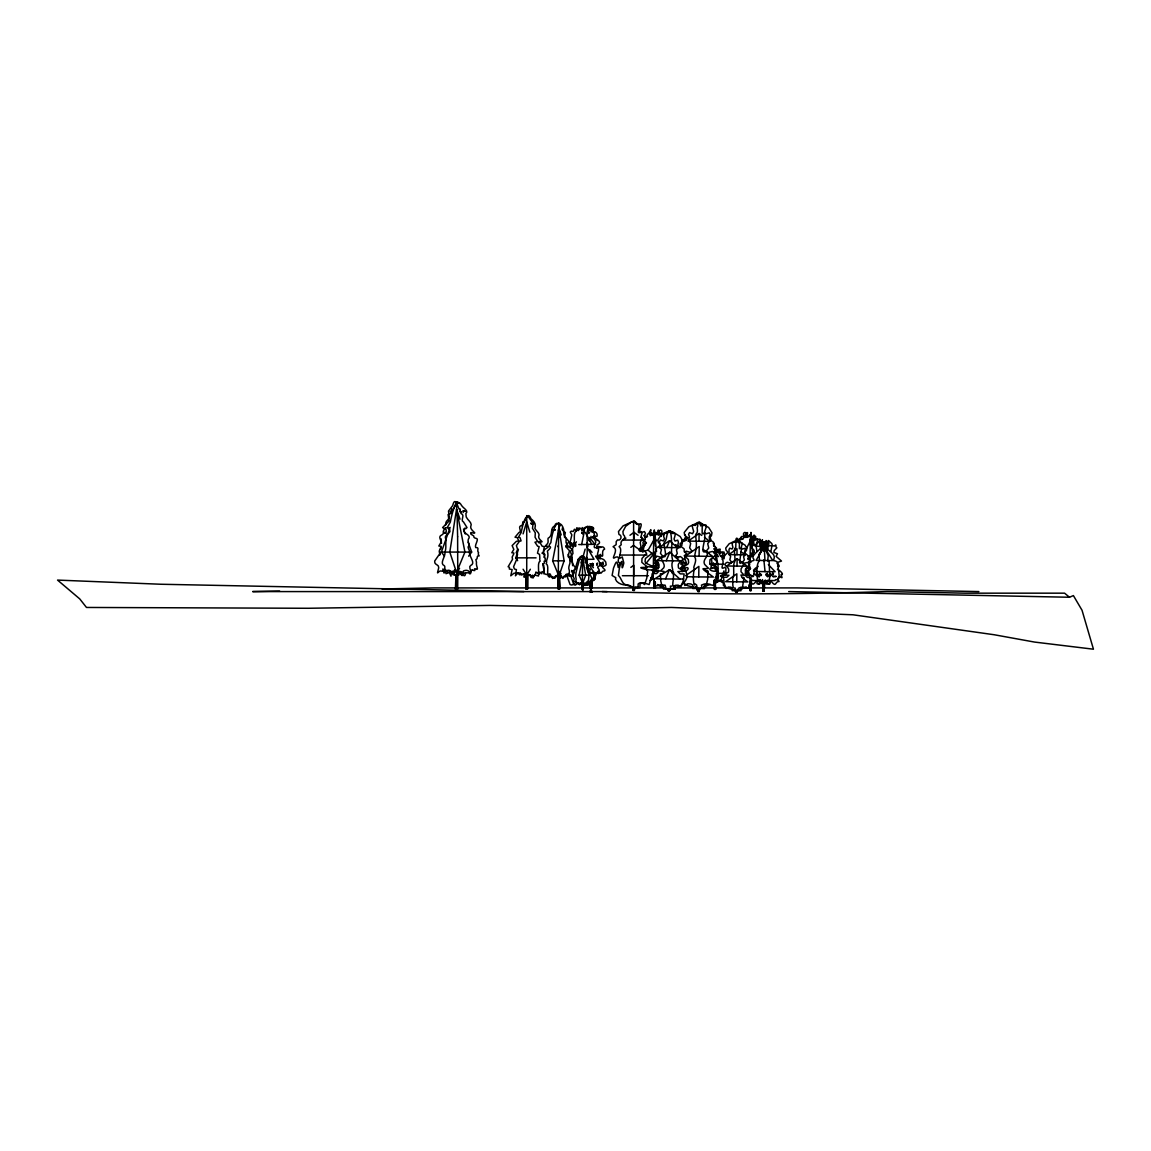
<?xml version="1.0" encoding="UTF-8"?>
<svg xmlns="http://www.w3.org/2000/svg" width="1151" height="1151" viewBox="0 0 1151 1151"><rect width="100%" height="100%" fill="white"/><g stroke="black" fill="none" stroke-linecap="round" stroke-linejoin="round"><path stroke-width="1.5" d="M748.711 567.572L749.934 561.587L753.919 560.393A1.798 1.683 -88.1 0 0 753.646 558.94C748.956 554.537 769.357 545.761 756.106 546.236L756.912 551.056M750.049 558.882L750.409 538.855L750.351 542.639M750.769 582.766L750.769 580.406M455.868 574.795C456.63 577.342 455.681 573.658 453.062 574.809L453.911 571.4L452.688 571.227M558.336 574.766L558.307 588.837M558.983 581.241L558.998 588.837L558.897 587.945M582.507 584.377L581.874 582.665M582.737 585.816L582.751 588.665M586.449 565.659C587.844 564.925 584.204 552.897 582.766 557.098M590.636 590.549L590.636 592.132L591.672 592.132L591.571 591.197M686.715 539.244L687.866 537.445M737.057 591.945L737.561 590.607L740.999 590.751L741.071 588.06C744.309 585.24 749.344 591.413 748.869 585.111L750.15 583.701L751.013 577.5L747.258 577.442L745.028 575.054L751.042 575.198L745.546 572.306L745.344 570.594C744.683 566.45 753.79 565.731 747.287 562.479L743.402 563.386L742.352 562.393L744.366 559.89L743.56 556.609C746.567 554.782 744.093 552.235 745.503 550.336L744.769 548.322L742.179 549.128L741.23 547.387C744.424 538.035 737.676 546.121 737.345 540.423L735.964 541.229C736.295 542.394 735.129 535.201 738.266 539.488L740.597 538.913L741.402 536.539C745.949 537.459 741.676 533.604 744.539 532.453C748.164 532.165 745.445 535.862 744.582 536.999M750.682 543.488L750.653 542.308L750.653 544.941M456.472 573.903L456.458 583.212M582.622 555.991L582.348 589.787L582.564 584.435M653.322 570.148L653.71 536.237M655.135 569.702L655.423 567.414L655.379 570.234L655.192 568.436M669.594 590.636L670.112 589.082L673.695 589.269L673.781 586.147L675.479 585.298L678.212 585.168L680.73 586.823L683.219 581.14L684.126 573.946L680.227 573.874L677.838 571.558L684.154 571.284L678.471 567.932L678.256 565.932C677.45 561.285 687.075 560.278 680.284 556.537L676.256 557.588L675.177 556.437L677.263 553.545L676.443 549.732C679.579 547.574 677.004 544.711 678.471 542.481L677.723 540.15L675.033 541.071L674.04 539.056C677.507 528.352 672.141 537.229 670.429 530.971L666.803 531.776L660.947 535.229L657.94 539.79L658.3 542.322C663.508 546.783 654.085 546.38 656.012 551.3L653.667 553.027L654.861 554.106C657.897 557.947 651.164 561.789 654.847 563.702C658.573 558.998 656.703 565.774 658.588 567.457L657.955 569.083M699.607 523.489C696.312 521.964 698.671 526.352 697.103 527.719C698.542 535.388 694.959 531.201 695.88 537.877C697.362 547.387 695.218 551.243 694.585 556.767C698.326 561.458 690.614 569.112 695.434 568.867C692.01 569.069 693.564 589.959 695.132 583.859L696.628 585.039L697.938 591.657M732.813 577.557C734.698 576.766 732.899 566.896 734.151 562.695C736.266 561.429 733.633 552.494 734.712 548.25C737.028 551.343 734.381 537.517 737.791 541.459M526.05 588.981C526.194 582.953 527.057 575.716 523.763 574.061L521.648 574.795L520.41 572.91L517.677 573.256L515.447 575.817L516.425 569.587L514.425 569.011L513.576 566.767L516.684 559.328L517.562 553.89L516.18 552.753L517.605 549.401L516.396 545.603L519.346 541.402L521.086 540.884L520.051 537.618L518.439 537.229L521.173 532.596C521.835 529.532 525.273 510.253 529.762 518.799L533.071 523.374L532.496 528.381L535.287 532.812L535.071 537.258L537.661 541.589L534.942 542.193L537.618 546.193L539.157 546.624L537.488 553.171L539.589 554.451L539.862 558.336A2.043 1.453 -90 0 0 539.79 560.005L540.193 561.069C536.165 563.04 541.229 577.039 535.934 572.018C535.215 574.061 535.647 576.291 532.899 575.543C530.093 580.823 531.805 574.435 527.82 574.608L527.403 588.981M558.364 588.837C558.465 583.428 559.3 577.054 556.437 575.414M583.859 584.118C581.744 585.111 583.816 595.556 582.938 584.78C585.255 581.039 581.787 585.801 583.226 589.787C581.039 590.103 583.068 579.011 582.737 585.471M654.977 537.431L655.178 536.395L655.12 543.344L655.005 534.582M736.712 591.945L737.604 590.161M750.639 539.431L750.668 540.855L751.545 536.208L750.409 534.74L745.114 537.488M750.769 587.988L750.754 590.607L750.711 580.464M767.055 580.507L767.3 581.744L763.89 582.061L763.358 590.981L762.494 579.572M766.321 543.79C764.854 535.028 768.551 546.193 767.933 549.559C770.609 552.336 775.788 554.422 773.932 559.185A1.798 1.64 89.6 0 0 773.63 560.638C779.846 560.681 777.328 567.803 778.695 570.982L779.328 577.673L777.198 579.946A1.914 1.741 89.6 0 0 775.501 579.802C775.731 581.413 771.084 579.903 768.638 580.867M669.565 590.909L670.486 588.549M698.945 588.391L698.988 591.168M736.899 592.19C736.223 589.298 740.323 592.448 738.813 588.06L741.043 587.197L742.294 588.607L744.021 577.485L742.078 577.428L740.927 575.04L744.05 575.183L740.999 571.745L741.115 568.752L743.632 564.94L742.165 562.465L740.151 563.386L739.618 562.393L741.33 549.674L740.942 548.308L739.33 548.696L739.46 542.279L737.733 540.423C734.669 544.035 730.554 539.891 732.928 547.3L732.036 549.027L729.734 548.164L729.029 549.516L729.043 553.804L730.626 556.48L729.849 559.746L731.59 562.292L730.64 563.256L727.173 562.264C721.245 565.357 729.533 566.421 728.741 570.421L728.525 572.133L723.547 574.91L728.986 575.284L726.885 577.241L723.519 577.212L724.152 583.442L726.18 588.406L728.382 587.039L730.741 587.197L732.194 587.974L732.209 590.664L735.302 590.578L735.719 591.931M559.055 576.133L559.415 574.378L559.746 576.766M654.272 534.093L654.315 529.935L654.315 535.042L654.617 532.294L654.746 533.747M669.235 590.895L669.709 588.535M736.511 592.19L737.633 589.254M766.695 551.214L766.523 545.516L765.544 546.394L765.544 549.545L768.206 555.775L767.703 560.839L769.156 561.889L769.76 577.629L769.113 580.09L766.422 580.766L766.552 583.989L765.027 583.715L765.271 580.018L765.07 581.73L763.847 581.902L763.358 590.981M655.394 567.918L655.336 570.292M669.076 590.621C668.99 588.103 671.421 590.405 670.371 586.132C674.026 586.506 672.098 585.068 673.263 579.946C673.249 576.824 674.472 574.248 671.896 572.752C674.644 570.666 670.112 566.781 672.774 560.854C671.767 556.566 671.062 551.976 671.925 543.977C671.004 540.51 672.083 530.352 668.558 532.122M704.139 570.263L713.375 577.039L698.758 576.924L698.873 566.393L685.464 575.773M704.455 537.402L709.807 541.33L699.017 541.258L699.103 533.489L688.226 540.999M699.103 556.264L699.218 546.524L685.579 556.048L712.627 556.35L703.232 549.473M736.755 581.859L736.841 573.845L725.648 581.687L747.877 581.931L742.366 577.888M737.028 566.148L737.115 558.739L726.756 565.99L747.316 566.22L737.115 558.739M736.971 554.739L737.028 548.84L728.77 554.624L745.172 554.796L741.1 551.818M651.524 577.212L653.178 577.514M750.538 539.877C751.114 532.51 749.215 537.79 751.934 540.855C754.351 537.373 756.48 532.525 755.459 540.193M750.999 535.719L750.956 532.381L750.97 535.906M592.305 563.486L592.405 565.458L592.549 563.343M668.673 590.895L668.458 588.521M697.794 590.506L697.823 588.377M714.972 583.672L714.44 579.759L714.541 583.082M715.231 589.37L715.246 588.19M716.512 575.989L716.613 574.752L716.541 576.593M736.036 592.175L735.662 590.132M736.165 591.945L735.144 588.017C731.604 589.384 733.273 581.226 732.626 577.37M749.301 535.934C751.963 532.366 745.416 540.725 746.438 535.906C748.725 529.82 745.172 534.524 744.409 536.539L744.208 537.301M655.293 587.715L652.286 573.515L656.631 573.558L659.278 570.853L654.156 571.601L652.315 570.853L658.746 567.659L659.034 565.673C659.868 560.897 649.365 559.746 657.02 556.221L661.48 557.386L662.717 556.264L660.458 553.314L661.465 549.531C658.041 547.329 660.976 544.452 659.408 542.222L660.314 539.905L663.278 540.912L664.429 538.927C660.947 528.064 666.659 537.157 668.659 530.956L672.688 531.863L680.212 536.539L682.37 540.121L681.809 545.574L679.896 546.466M697.405 590.506L697.434 588.377M735.734 592.175L735 590.132L726.497 587.83L723.404 585.427L723.375 583.125L720.67 581.37L723.95 570.91L724.483 575.284L725.691 574.594M760.883 551.142L761.243 545.445L762.35 546.351L762.264 549.502L758.998 555.66L759.401 559.069A1.798 0.734 -89.1 0 1 759.502 560.508C755.819 564.58 757.013 574.162 757.473 579.888A1.914 0.791 -89.1 0 1 758.336 579.658L758.365 580.651L759.444 579.931C761.372 582.089 767.213 583.154 763.286 590.967M457.465 571.184L457.479 570.421L457.753 573.486L457.623 536.74M668.213 590.895L667.465 588.521M668.443 590.621L667.954 588.952L663.508 589.125L663.494 586.003C661.336 582.651 656.286 587.384 655.552 585.586M445.207 525.36L446.056 524.468M582.694 589.787L582.751 589.024M653.71 536.539L654.156 534.05M715.03 589.37C713.821 581.83 716.454 580.809 717.879 579.874C718.958 576.378 717.893 569.903 718.023 565.227C716.095 556.019 715.706 550.638 715.059 548.826M750.538 543.459L750.394 545.315M555.732 576.061C554.753 576.522 553.717 578.392 552.437 578.478C553.53 574.248 547.747 578.852 549.588 575.198M647.135 569.774C630.633 565.745 652.157 568.81 646.33 566.019L641.841 562.393L641.985 558.451L646.617 553.358L643.826 550.149L640.1 551.415L639.078 550.135L640.992 546.797L640.186 542.495L641.927 538.999L641.208 535.747L641.999 533.345L641.251 531.575L639.165 532.812L638.273 532.122C640.733 519.288 636.963 527.719 634.388 521.302L631.036 522.295L625.64 526.338L622.907 531.575L623.266 534.452C628.245 539.33 619.18 539.402 621.252 544.696L619.094 546.696C623.971 549.761 615.411 561.976 622.274 556.911L623.828 563.012C619.972 578.651 624.446 549.013 619.396 568.148L618.404 575.471C621.885 578.277 621.756 585.629 628.374 584.996L633.036 587.283L632.978 590.075M697.391 590.19L696.83 588.406L692.758 588.521L692.744 584.981L690.83 583.96L687.737 583.744L684.831 585.542L683.636 580.895M668.055 590.607L667.508 589.039L666.228 589.082L665.149 585.197L663.566 585.025L662.084 586.65L660.76 580.924L660.386 573.716L662.631 573.702L664.055 571.428L660.415 571.054L663.767 567.788C666.3 563.4 657.84 558.58 663.638 556.739C668.055 558.106 663.264 545.934 664.256 542.351C667.695 539.272 665.595 534.452 669.119 530.956L671.565 532.165M654.746 534.51L656.516 551.717M707.98 571.097C694.772 566.666 712.268 570.263 707.462 567.314L704.613 564.364C701.88 558.839 710.699 555.875 705.865 551.415C699.261 555.156 705.937 539.344 704.743 535.445L704.254 532.798L702.772 533.992L702.139 533.287L702.239 524.554L700.758 525.949L699.52 522.41L696.7 523.734M746.193 573.932L746.222 568.623L747.172 567.558C749.589 569.918 751.517 567.817 748.682 565.17M762.883 590.967L764.048 590.592L764.509 582.018M652.732 569.774C644.718 571.112 641.294 564.666 652.79 567.414L653.365 566.824L645.855 563.127L645.049 561.602L645.452 558.451L651.998 553.358L648.056 550.149L644.459 551.142M653.941 580.305L654.214 588.161L654.43 581.759M750.279 590.161L750.006 582.766M762.005 580.823C763.602 583.945 760.192 585.197 761.243 580.651M583.989 582.665C583.888 586.391 589.341 581.37 586.391 582.233M654.876 534.769L654.79 538.366L647.999 550.322M656.617 570.292L656.833 571.543L657.84 570.493M715.893 571.213L714.785 567.932M716.886 571.112C709.16 572.349 705.88 565.846 716.987 568.752L717.548 568.162L715.591 566.609L709.75 563.63L709.98 559.703L716.368 554.681L712.598 551.43L707.491 552.638L706.11 551.329L708.757 548.034L707.707 543.704L710.124 540.251L709.174 536.985L710.282 534.596L709.289 532.812L705.88 533.863L704.628 531.575C709.289 519.806 702.614 528.036 702.268 524.712L700.024 522.41L698.11 522.54L688.758 526.841L684.226 532.481L684.687 535.359C689.953 538.783 683.579 540.582 681.924 542.495C677.234 545.545 682.672 547.243 684.183 548.984L684.212 551.689L686.787 553.473L685.435 554.537C682.457 557.688 689.708 566.306 684.313 562.594L682.845 562.422C680.37 563.486 684.126 566.551 680.917 567.76L681.68 570.81M559.271 537.071L559.242 531.704M583.442 557.098C579.399 553.041 579.082 563.256 577.457 566.609C577.356 568.853 574.608 574.335 576.162 579.14C574.493 583.543 578.982 583.356 576.723 582.449C575.5 581.759 572.565 582.579 574.205 578.593C572.666 576.493 572.953 573.845 574.45 572.608C574.478 570.551 571.673 570.133 572.435 572.81C575.471 580.608 569.731 572.148 565.975 575.04L564.565 576.09M749.747 582.766L750.121 590.607M758.581 574.824C754.351 577.888 756.02 571.515 757.905 574.68M760.667 580.694C761.473 582.075 758.682 585.643 758.811 582.967M558.623 530.266L558.897 522.799L559.185 531.647M715.433 589.37C712.354 578.047 717.663 583.701 720.195 580.291M763.444 542.855L763.976 541.819L764.94 560.523L772.781 560.58L764.063 546.653L756.063 560.393L764.94 560.523M756.581 545.315C752.711 547.157 752.495 536.409 757.387 539.186M588.621 581.615L587.974 585.068L587.499 581.255M558.221 574.666L558.293 575.428L558.623 529.46L558.508 530.899M586.866 567.947L588.089 567.515L586.535 564.335M714.181 583.672L714.541 589.37M456.285 503.519L456.443 501.793L456.889 513.504M654.933 533.345L655.02 533.863M714.339 589.37L715.649 589.37L715.289 582.521L716.138 581.859M763.962 590.981L763.89 582.061M715.663 553.329L715.663 552.077L714.124 551.545M654.315 581.759L654.156 588.161L655.48 588.161M655.394 582.91L655.077 588.161L654.948 581.759M750.754 534.74C750.481 550.682 754.236 530.194 754.437 537.028M714.584 566.781L713.419 562.853L712.34 565.17M757.818 580.19L757.833 581.197M715.649 589.37C713.073 582.665 717.519 581.859 719.332 580.291L722.396 580.881M767.861 546.394L770.364 545.531L771.817 546.423L770.925 551.228M444.876 569.155L445.092 571.356L446.012 570.522L445.969 573.687L449.365 572.565L450.962 576.191L451.408 572.81L453.264 573.889L453.94 572.004M632.719 590.075L632.791 587.283L626.202 584.996C622.187 585.111 616.835 583.14 615.468 579.198L615.799 577.73L612.102 575.471L613.497 568.148C616.476 560.638 616.778 559.717 618.188 567.443L619.77 563.012C616.015 561.616 620.475 558.106 617.583 556.911L615.857 557.084C609.44 561.242 618.073 551.631 614.648 547.919L613.066 546.696L616.13 544.696L616.202 541.617L617.54 539.862C620.749 541.459 622.849 535.359 618.979 534.452L618.461 531.575L623.094 525.878L632.719 521.461L634.719 521.302L637.064 523.576C637.352 526.942 644.287 518.511 639.582 530.41L640.906 532.683L644.416 531.575L645.466 533.345L644.344 535.747L645.366 538.999L642.905 542.495L644.042 546.797L641.352 550.135L642.79 551.415M723.965 558.839C721.907 556.379 716.944 554.681 719.418 549.315C714.771 555.286 716.843 553.099 714.21 548.854M770.494 580.766L769.458 581.974M585.485 584.564L584.953 585.485L583.456 584.981M719.807 552.782L720.138 549.128L717.605 551.674M750.941 580.464L751.243 590.607L749.92 590.607M586.492 584.895L584.823 585.025M455.954 575.155L455.393 589.154L457.666 589.154L457.379 573.903L458.357 572.033C461.594 570.738 459.868 573.658 461.465 573.975L463.335 572.81C462.788 576.622 465.666 576.968 465.508 572.881L468.687 572.766L469.594 573.817L470.558 573.687L470.183 572.594C471.09 571.414 471.968 568.263 473.075 570.392L474.831 570.565C472.989 566.033 478.557 571.889 477.233 567.673C476.586 565.544 476.226 564.422 476.5 562.206L475.881 559.659C478.471 558.926 475.809 555.185 479.161 555.919L478.471 554.653A2.431 2.431 0 0 1 478.6 552.653C476.241 550.754 480.154 547.07 475.708 547.559C474.716 545.646 476.96 542.538 477.334 539.862C477.982 537.503 473.334 539.258 473.723 535.934L470.86 534.122C469.349 530.539 474.514 534.381 474.773 532.855C473.565 531.474 470.457 529.215 470.687 526.885C472.716 522.683 468.284 521.058 466.227 517L465.867 513.576C468.745 511.217 464.342 508.684 462.846 506.987L461.637 505.606C455.796 494.527 451.149 517.432 450.358 522.036L447.322 527.546L448.286 528.626L449.019 528.007L449.696 530.107C451.753 533.431 442.588 534.87 446.156 539.517C445.178 545.646 446.66 546.423 445.005 552.235C445.538 556.955 439.164 563.414 444.329 565.731C446.214 566.493 441.912 577.169 445.25 571.27C446.976 571.054 448.127 569.285 450.372 570.896L450.89 572.263L454.616 571.126L454.242 574.809L455.336 574.853M684.183 567.371L685.133 563.932L683.608 561.875M762.35 546.351C762.696 537.92 761.502 548.193 764.983 546.84M681.967 541.804C681.493 537.085 684.802 542.74 686.615 539.877M761.099 543.963L762.422 539.69L762.207 543.603M645.135 541.589L646.459 542.869M748.841 572.81L748.467 570.608L749.718 569.414L748.826 567.831M600.664 554.35L600.246 556.854L598.894 555.242M460.026 519.159L456.53 509.274L449.796 552.077L456.53 572.45L459.551 568.364M720.281 580.694L718.728 580.967M723.015 576.147C722.77 574.076 718.397 576.435 721.691 576.637A1.784 1.468 -90 0 1 722.166 576.565M442.876 568.925L443.049 571.011L444.329 569.256M592.923 565.947L593.11 563.63M682.644 567.155C684.025 565.515 682.155 560.192 680.629 564.105M716.584 551.674L718.066 549.128L717.807 551.012M549.602 576.723C547.948 577.385 548.308 574.752 547.171 574.176C546.063 575.255 545.516 573.486 543.934 573.874C542.797 571.428 545.373 566.234 542.682 563.745M561.026 573.414L558.94 576.205L552.653 560.825L558.94 528.453L561.228 534.927M572.637 565.688L571.961 556.897L570.882 559.4M747.085 572.925L747.905 571.155L749.862 578.406M695.65 588.276L695.866 587.211M578.737 544.552L581.643 544.552L584.089 532.539M579.082 575.155L582.723 558.264L585.715 575.155L582.723 583.183L579.082 575.155L589.355 575.155L586.348 567.472M765.947 545.962L768.177 542.25L767.602 544.912M530.309 574.953L530.884 576.234L532.453 575.255L532.942 578.104L534.726 575.054L538.539 576.004L538.481 573.342L539.517 574.032L539.761 572.018L541.79 573.745L541.977 571.673L544.294 572.22L542.884 564.695L544.38 562.954L544.106 561.242L545.775 561.069L545.344 560.077A2.043 2.043 0 0 1 545.315 558.336L544.452 557.257L544.927 554.451L541.948 553.171L543.286 552.149L544.308 546.624L542.135 546.193L540.265 542.999L538.783 542.754C537.517 539.747 541.862 542.97 542.092 541.689C541.071 540.538 538.452 538.639 538.639 536.683C540.351 533.143 536.582 531.748 534.884 528.381C536.28 523.906 534.28 521.518 531.028 518.799C527.287 509.49 525.173 523.619 523.23 522.496C522.482 519.418 523.432 526.856 520.453 525.892C517.749 527.115 522.583 532.021 518.871 532.596L515.015 537.229L517.288 537.618L518.756 540.884L516.295 541.402L512.123 545.603L513.821 549.401L511.807 552.753L513.806 552.984L513.778 553.89L512.166 557.041L512.526 559.328L508.123 566.767L509.447 567.314L509.317 569.011L512.152 569.587L510.771 575.817L513.936 573.256L517.792 572.91L519.547 574.795L524.525 574.076L523.806 576.939L526.266 577.601L525.762 588.981L527.69 588.981L527.446 576.176L528.266 574.608L529.964 574.666M655.178 542.97L655.365 546.092M558.854 575.888L558.753 577.298L557.904 575.903C553.53 576.68 556.465 580.392 552.48 576.622C550.279 577.816 551.156 574.148 549.775 573.802C545.329 577.183 549.905 565.731 546.135 563.717L546.538 562.767A1.842 1.381 -90 0 0 546.452 561.256C547.588 557.228 548.595 555.976 547.387 551.113C554.983 544.092 545.545 549.085 550.897 542.61C551.056 539.387 555.127 517.763 559.962 525.388M643.898 546.092C646.373 544.74 645.984 541.488 643.193 540.394M558.638 524.223C561.429 521.791 564.695 529.863 563.817 533.042C562.796 537.805 573.241 542.207 566.537 543.545L566.752 544.207C565.328 546.826 570.824 546.653 572.076 549.804C568.033 551.286 574.32 557.142 570.551 556.437C571.946 560.393 571.975 564.249 575.112 567.198C576.852 569.831 571.356 571.587 574.968 569.414C576.032 568.982 577.298 554.581 583.125 556.494M760.365 541.272L759.775 539.186L756.653 539.315M577.198 583.111C579.658 584.219 580.262 583.6 582.449 583.543C581.83 582.895 578.09 584.996 577.744 582.766M583.255 555.991L585.168 549.099M695.204 588.276L695.506 587.211M591.11 531.992L589.801 526.266L588.952 530.712L588.204 527.719L587.139 532.107L587.197 553.502L585.96 562.868L588.823 565.472L586.881 567.184L590.334 569.4L589.441 571.184L590.492 572.766L589.47 573.299L592.42 579.341L590.319 580.665L591.182 583.528L589.384 582.392L585.83 582.953M655.509 534.51L654.43 537.747M760.164 546.308L759.948 542.15L762.149 545.919M716.613 556.494L716.584 551.833L715.965 552.408M517.633 560.695L515.821 557.847L518.425 549.286M523.086 533.877L526.726 521.892L529.834 532.165M709.563 537.963L711.491 535.632L711.98 532.769L708.685 527.503L699.736 522.554L698.024 522.396L695.967 524.64C695.333 527.762 689.837 519.835 693.708 531.474L692.528 533.733L689.507 532.596L688.571 534.381L689.507 536.783L688.6 540.02L690.686 543.531L689.65 547.833L691.952 551.185L690.686 552.466L686.14 551.156L684.687 552.307M759.977 579.485L759.459 581.672L760.782 583.312L757.991 584.089L756.984 583.615L757.416 580.636L751.056 580.421L751.531 579.514A1.914 1.798 -88.1 0 0 750.912 579.327M559.933 533.56L558.94 528.453L564.105 560.825L558.94 576.205L560.206 573.126M750.754 539.244C752.869 537.589 749.071 532.668 751.848 536.208C749.315 551.574 755.819 524.914 753.948 539.877M694.844 588.276L695.218 587.211M441.38 542.25L441.509 543.358M444.43 556.149L441.394 552.077L450.127 527.388M581.874 557.645L582.55 556.048M445.969 527.575C439.164 534.309 447.163 534.827 446.2 530.107L445.308 528.007L444.056 528.626L442.617 527.546L449.149 520.943L448.084 514.569L451.163 513.346L451.782 508.929L452.847 509.893L456.084 503.232L457.364 501.793L458.112 502.368M463.191 512.512L463.162 510.929M590.981 536.323L591.096 537.877M580.91 562.868L582.723 558.264M571.644 570.45L573.27 573.759M591.427 579.413L591.197 588.219M753.085 543.876C751.819 539.646 753.214 547.473 751.574 547.531L754.034 550.293L754.351 552.25L750.826 553.415L752.294 555.631L748.74 559.257M751.704 543.128L752.107 542.222L752.366 542.999M669.623 540.711L658.962 547.372L666.702 547.545L669.623 540.711L677.306 547.646L680.14 547.574L675.637 544.639M669.868 552.178L656.487 560.537L666.199 560.753L669.868 552.178L679.478 560.882L683.032 560.782M683.708 578.982L679.853 579.082L669.465 569.673L654.991 578.708L665.508 578.939L669.465 569.673L673.738 572.464M744.294 552.768L750.711 540.193L753.603 544.509M681.967 542.423L680.183 543.761M685.219 534.711L685.507 535.733M653.941 533.747L655.811 532.337L659.163 534.841M658.473 534.582L658.487 532.712L656.962 534.769M698.729 587.83L698.441 591.154M582.881 533.848L584.435 530.827L582.435 533.575L581.802 532.208M655.523 541.028L655.48 541.876M764.652 550.811L764.667 548.423L764.523 550.768M581.83 582.535L579.557 584.794L578.421 583.197M439.696 555.055L440.013 554.653A2.431 1.827 -90 0 0 439.912 552.667L440.286 552.163M745.79 533.517C750.02 529.733 744.97 538.078 747.675 537.301M710.296 584.449L703.779 586.722M659.019 530.856L660.861 530.007C663.724 531.158 659.437 534.999 663.983 534.093L664.256 534.855M653.264 575.428L652.617 578.32L654.214 579.341M724.598 555.775L721.159 556.638M530.366 569.241L526.726 574.953L523.086 569.241M684.183 559.659L684.126 558.609M440.574 549.372L441.164 547.545M758.638 554.84L760.451 552.106M585.24 562.594L585.298 560.307M571.256 555.487L572.982 553.602L572.464 548.509C576.522 543.919 572.033 532.309 576.464 531.115C577.083 527.172 578.867 533.834 578.852 528.122C580.852 526.798 583.686 533.69 584.449 528.971C587.154 525.489 589.528 527.446 593.038 527.431C595.211 528.827 591.024 530.856 593.974 532.007C596.261 531.244 597.887 534.582 596.923 536.38C586.981 536.294 606.073 540.984 597.024 544.84C595.858 552.264 602.692 542.927 604.635 549.128C600.074 550.682 605.455 559.257 600.103 555.07L598.837 555.674L599.038 557.631L603.728 559.559L605.743 562.048L606.16 564.868L604.75 565.975C597.786 566.436 609.555 570.651 602.865 571.155L600.908 573.256L599.628 572.263L598.678 573.515L595.7 572.637M653.567 533.747C654.646 529.935 660.775 538.625 657.609 532.409C658.674 526.208 658.602 534.452 660.832 534.093L661.365 536.452M599.829 572.292L599.067 573.198L598.016 572.22M578.449 582.823L575.313 585.14L573.917 584.722L570.867 576.219L572.493 574.939M574.407 544.567L576.406 541.819M564.537 537.071L565.342 532.453L563.343 531.661M468.63 556.149L471.665 552.077L468.169 542.207M747.69 559.17L750.797 555.156M588.751 581.902C587.571 585.988 589.125 576.522 589.039 573.558C586.981 572.22 586.881 548.581 586.622 560.782M646.042 563.414L654.602 552.696L655.595 557.717M451.552 571.4L447.998 572.263L446.43 570.349M716.44 554.638L716.469 556.192M758.207 566.292L753.675 571.5L775.112 571.73L768.364 564.565M574.867 583.629L571.831 585.039L570.105 584.607L567.544 577.572C565.673 573.716 570.551 574.407 569.357 570.436C567.774 567.673 569.831 564.35 570.004 562.767A1.842 1.223 -90 0 1 570.076 561.256L569.846 557.775L568.062 556.609L569.472 550.725L565.904 546.725L568.206 546.193L566.004 542.294L566.191 538.294L564.522 537.287M645.035 537.388L647.538 536.567M716.44 581.643L717.893 581.629L717.577 580.694M752.121 544.941L755.301 545.862L756.624 543.286C758.293 543.819 761.746 534.683 759.43 542.768C759.2 547.157 763.876 539.128 764.998 543.114C762.969 553.473 766.638 536.452 765.544 546.394M588.305 526.611L589.499 526.885M588.535 582.679L587.96 583.269C588.564 585.845 585.284 585.988 586.852 583.356L588.492 582.464M753.488 570.22L755.804 567.903M561.141 575.212C562.983 579.615 556.911 577.37 561.084 576.061C562.048 576.147 562.94 581.313 563.731 576.306C565.788 577.529 565.817 576.91 566.393 574.795C566.407 573.788 568.393 574.867 565.788 574.464M763.933 546.624C762.854 540.682 765.357 542.366 769.026 544.106C766.854 537.344 769.357 541.804 771.774 543.473L772.422 545.56L774.335 546.092C777.313 542.927 774.81 547.099 776.853 547.833L774.263 550.523L773.889 552.48L777.486 553.732L776.091 556.365L781.515 561.055L777.759 562.292M642.416 549.646L643.754 548.193L642.531 546.869M600.16 564.076L600.203 562.796M746.294 586.924L740.582 589.298M714.267 549.027C718.08 548.452 714.138 552.365 715.807 552.955M707.836 571.414L707.678 579.341L706.023 585.816L704.383 583.96L701.463 585.096C703.347 591.067 697.261 586.377 698.715 591.672M625.914 538.15L623.223 540.064L644.805 540.064L640.762 537.186M629.971 535.258L634.014 532.381L638.057 535.258M630.806 547.344L633.51 545.416L642.977 552.163M630.834 567.385L633.769 565.299L633.769 575.716M581.773 533.071L583.341 532.266L582.535 533.517M594.218 575.227L594.981 573.586M722.181 556.494L723.044 552.523L719.03 552.408M440.948 538.639L441.452 541.272M739.302 541.459C741.086 540.567 738.784 535.92 741.561 539.488L743.287 538.913L743.877 536.539L745.877 536.28L745.632 534.337M744.97 573.284C748.711 573.069 747.057 569.385 749.747 569.313M649.711 580.392C651.322 580.766 653.394 578.19 651.006 578.32M723.533 574.809L722.684 576.133M709.548 540.999C711.433 541.085 711.059 537.632 709.491 538.524M568.119 575.011C566.652 574.651 571.788 578.636 569.241 573.946M674.313 587.585L680.385 586.118L684.399 582.046C686.543 579.255 687.809 576.896 686.183 572.349C683.737 565.702 683.507 564.911 682.212 571.673M569.457 547.416L570.306 546.84L569.788 543.459L571.86 534.884L570.249 532.093L571.27 531.1L573.184 531.503L574.464 529.215L575.888 530.755L576.824 527.748L579.543 529.417M646.934 570.105L647.653 571.169L646.819 578.032L644.589 584.55L642.229 582.723L639.697 582.924L638.129 583.931L638.086 587.47L634.762 587.327L634.345 590.564M660.271 535.042L660.818 533.791L658.933 532.179M722.281 580.68L720.986 580.564M713.188 543.416C715.433 543.301 711.807 546.063 714.843 546.092L715.159 547.07M593.153 536.596L595.729 536.352M750.078 582.161L750.121 579.169M642.215 582.924L639.985 583.931L639.927 587.47L635.237 587.327L634.575 589.111M788.68 591.585L1069.48 597.254L1073.394 595.585L1082.026 610.246L1093.45 649.207L1034.548 642.071L994.205 634.748L852.992 614.792L671.45 607.455L631.122 608.275L489.909 605.426L308.353 608.275L86.483 607.455L79.75 598.908L57.55 580.09L160.838 584.248L523.935 591.585M715.145 577.802L717.001 576.694L716.325 573.385M581.974 530.697L584.463 527.762L587.643 526.266L589.024 526.899M652.444 570.105L653.365 569.86L653.48 571.169L651.941 575.773L652.286 578.032L650.56 579.917L649.135 584.55L643.495 582.737M716.613 571.428C719.044 571.213 716.828 575.658 716.051 577.097L716.382 579.356L714.685 581.212L714.785 589.37L714.181 581.14M684.183 568.637C689.305 565.4 689.492 570.508 684.744 571.054M755.085 539.315C758.308 537.733 756.926 542.366 757.214 544.035M642.632 545.373C646.071 546.265 643.898 543.099 646.071 542.869M718.555 552.149L720.022 551.833L720.799 553.099M778.68 576.723L779.803 576.68C785.385 580.162 778.335 573.27 782.234 574.651C783.486 573.63 779.198 569.874 777.4 569.313M601.038 566.22L602.203 565.889M586.909 582.737L587.945 582.449M714.138 580.737L714.57 583.672L713.462 584.823C712.584 586.852 706.987 581.341 704.426 585.096L704.34 588.636L699.794 588.449L699.189 591.672M687.104 537.143L684.787 538.021L684.241 540.15L682.946 540.466M714.339 553.545L715.102 549.128L716.483 547.919L713.85 545.905C715.289 540.61 710.829 542.222 709.591 538.812M748.61 564.076L750.236 559.818L748.236 558.278C750.006 554.063 741.863 554.207 746.438 550.48L746.812 548.293L745.143 545.2L742.007 543.243M596.765 548.351L598.477 546.337L600.808 547.502M766.422 580.766L765.588 580.852M595.427 572.766L597.24 573.471L597.412 572.335M591.513 565.256L593.384 565.213C590.103 565.357 594.391 562.278 591.657 565.227M581.082 583.068L579.96 582.953M653.897 537.79L655.538 537.977M444.43 570.133L441.955 571.184C438.099 569.428 436.157 577.975 438.689 567.947L438.646 567.27C438.905 564.436 433.97 564.968 434.69 561.026L439.668 553.847L439.236 551.128L441.178 546.293L438.804 546.02L441.193 542.035C440.531 538.682 437.812 536.582 442.257 534.654L444.703 532.309L446.128 533.445M650.617 577.601L653.049 577.759M749.992 581.845C752.121 581.126 751.301 587.485 755.819 581.687C760.84 578.032 765.66 581.169 763.113 590.967L764.206 590.981M589.183 573.356L598.203 573.097L595.11 573.083M581.643 544.552L594.837 544.279M658.962 547.372L661.796 547.3M279.621 591.038L252.659 591.585L607.124 591.585M382.089 588.967L434.215 587.916L664.3 587.916M585.643 559.386L594.017 559.257L586.996 547.157M721.26 580.967L722.569 580.953M441.394 552.077L471.665 552.077M651.538 553.458L655.02 553.458M619.986 555.055L647.035 555.055M747.963 555.904L753.243 555.904L750.725 540.236M515.821 557.847L536.078 557.847M577.673 559.444L580.751 559.444M552.653 560.825L564.105 560.825M710.052 564.177L723.763 564.177M650.588 566.091L655.595 566.091M747.244 568.536L750.625 568.536M725.346 573.356L717.533 573.356L715.246 563.645M622.389 575.716L648.387 575.716M673.292 587.916L696.657 587.916M700.254 587.916L730.799 587.916M743.388 587.916L797.312 587.916L978.868 591.585M672.414 588.967L675.292 588.967L674.572 586.161L675.177 588.967M714.282 548.826C718.195 548.768 713.375 552.94 716.282 552.955M643.021 547.775L641.769 547.488M544.164 557.401C545.329 554.883 541.215 550.653 545.934 548.61L548.106 547.229C548.567 544.538 542.423 548.365 546.811 544.466C549.07 542.25 547.631 540.481 548.063 538.294C553.904 535.359 549.041 528.237 555.084 525.676C554.379 522.727 560.623 522.007 559.875 526.237M719.821 552.408L724.065 552.063L724.555 555.573M666.702 547.545L677.306 547.646M666.199 560.753L679.478 560.882M665.508 578.939L679.853 579.082M688.226 541.085L699.017 541.258M687.377 576.752L698.758 576.924M556.336 575.874L558.307 577.313L558.077 588.837L559.803 588.837L559.271 578.262L560.839 577.284M585.269 559.933L586.492 560.638M593.326 537.819L594.707 538.006M663.249 586.909L660.688 586.708L657.494 584.521M684.169 555.66L688.312 559.472L688.615 562.623L687.91 564.148L681.363 567.803L683.234 568.652M723.634 556.494L724.511 556.638M762.48 547.142L764.077 546.48L763.631 542.409L764.509 541.819L765.487 543.718M584.334 558.508L584.737 558.81M748.481 561.228L750.927 562.364M760.753 575.5C758.912 573.414 762.825 574.076 760.869 575.701M696.427 587.816L687.852 585.787L683.78 583.312M600.261 558.954L597.988 558.019M589.441 527.489L592.52 527.417L592.477 531.086L594.923 532.337M593.082 572.781L595.326 573.097L596.132 574.407C593.959 577.155 597.081 579.859 591.743 581.169L592.146 588.219M655.825 566.882L657.883 563.328L657.437 561.256M565.63 545.862L566.551 547.171M456.904 513.504L457.062 514.555M777.558 566.22C780.68 568.047 778.853 564.134 777.112 563.616M589.744 527.475L591.902 527.475L592.477 532.05C595.7 532.855 594.319 536.898 592.089 537.474C594.017 538.323 595.427 540.035 595.801 542.179C593.197 548.149 593.657 548.38 597.858 547.128C599.973 550.653 596.391 552.854 597.786 556.796C590.981 553.286 603.196 562.71 599.095 566.148C594.794 566.954 602.117 570.508 598.002 571.313C596.865 573.615 594.592 574.162 593.441 571.414M654.3 536.021L654.689 537.589L653.912 535.416M591.715 572.522C597.973 575.629 588.319 582.607 591.686 588.233M675.723 556.005L678.644 557.918M751.056 536.51L751.358 541.459M644.056 535.546L646.459 537.042L647.668 534.093C649.509 534.409 652.085 524.367 650.286 533.445C650.042 538.38 654.487 529.273 655.509 533.747M705.923 551.387L708.599 553.329M699.103 533.489L701.779 535.445M562.292 527.992L562.638 530.151M596.621 539.531L597.24 540.538M1069.48 597.254L1064.574 593.168L965.329 593.168L887.047 591.585A4503.144 4501 -89.6 0 1 602.218 591.585M740.784 542.366L736.208 540.409L729.159 543.79L725.72 548.077L726.08 550.264C730.079 552.868 725.231 554.235 723.965 555.688L723.893 558.019L721.907 558.94C725.792 561.846 718.296 571.169 724.857 567.328L725.893 568.407L725.806 573.716M718.584 556.609L715.145 552.811L716.929 564.177M589.686 549.674L592.06 552.351M589.873 563.702L593.441 567.731M714.67 555.688C718.598 556.595 715.246 562.724 713.951 558.293L712.455 558.106C709.922 559.429 713.807 562.71 710.498 564.191L711.318 565.817M655.408 569.126C652.444 566.997 657.624 564.882 656.243 561.256M589.643 537.546L593.801 542.927M454.516 569.731L456.53 572.45L464.932 552.077L456.53 509.274M584.089 529.647L582.233 527.575L581.802 530.035M654.674 537.79L656.574 540.639M458.616 502.786L459.076 503.519M589.816 565.731L594.204 573.284M740.654 539.114L740.87 537.92L741.82 539.071M746.28 574.795L747.114 575.73L747.33 574.666M651.998 535.445L649.61 532.712L650.301 535.747M585.269 532.337L591.859 544.394M652.66 534.769L651.322 532.712L651.337 534.582M594.535 577.485L594.981 578.809L591.6 581.169L591.945 588.204M588.348 569.213L587.585 568.306M778.45 577.241L777.86 579.198L779.069 581.528C774.839 581.154 776.623 587.931 771.674 581.874C768.825 577.744 771.53 584.852 769.055 584.176C765.242 583.744 767.055 582.665 768.019 580.91M568.105 554.35L570.392 560.825M463.508 529.028L465.263 533.978M589.168 582.291C590.132 593.657 590.535 572.018 590.952 589.312M465.551 572.594C466.083 575.327 461.033 569.932 462.098 575.601C460.429 574.809 461.047 572.392 457.738 572.033L457.278 589.154L457.019 574.795L459.134 574.809L458.717 571.126L462.947 572.263L463.536 570.896C466.543 569.731 468.644 570.205 470.399 573.184C472.471 572.622 467.81 566.393 470.73 565.458C476.356 562.997 468.313 556.365 469.55 551.128C469.32 549.876 466.659 545.862 469.191 546.48C469.91 544.826 467.263 541.761 468.356 539.2C472.212 534.74 461.896 533.417 464.299 530.107L464.975 528.007L465.91 528.626L467.004 527.546L463.551 522.036C460.328 520.928 464.227 516.152 462.429 514.454C460.17 513.547 459.839 510.67 459.954 508.742C458.875 513.001 455.652 493.462 452.688 505.606L448.502 511.044L449.235 517C448.948 520.439 444.746 521 446.113 524.165M750.769 534.74L750.812 535.934M655.437 583.025L655.135 581.643M559.515 588.837L559.415 578.104L559.587 588.837M762.595 580.406L763.041 590.967M769.256 583.097C769.357 585.773 766.206 582.277 767.156 580.766M641.179 548.408L641.352 550.509M457.623 536.74L457.076 514.569M656.948 568.292L656.041 566.234L653.696 573.529M602.995 561.961L603.412 564.378M591.916 591.197L592.074 592.118L590.348 592.132L590.362 590.564L590.477 592.146L591.887 592.103L591.758 591.182M674.457 588.967L674.141 586.161L674.184 588.967M582.766 584.233L582.694 588.794M721.303 576.09L721.878 575.385L722.123 576.147M763.861 559.774L765.055 571.673M711.16 566.508L711.822 568.623L712.656 567.457M750.265 589.441L749.992 585.355M590.017 582.262L590.621 589.312L590.19 582.262M655.495 554.149L655.451 553.084M590.722 589.298L590.391 582.248M456.141 575.155L455.782 589.154L455.839 574.939M558.868 575.903L558.897 586.952M751.143 580.982L751.358 582.838L751.33 580.895M751.042 580.895L751.013 582.881L750.869 581.485M591.197 591.197L590.952 592.132L590.938 590.564M715.001 587.47L715.03 588.521M457.436 571.169L457.249 570.033L456.602 589.154M769.415 574.824C771.314 571.687 772.81 578.104 768.739 574.953M559.703 571.385L559.774 576.075M766.005 549.502L765.962 550.581M559.098 577.284L558.983 580.579M654.602 582.91L654.631 588.161L654.689 581.759M634.014 532.381L634.014 540.064M633.611 521.302L633.611 590.564M526.726 515.605L526.726 588.981M558.638 578.78L558.552 576.536L558.638 578.78M590.866 564.839L591.211 563.731L590.866 564.839M654.818 541.43C654.674 544.524 654.818 536.942 654.818 541.43M589.326 538.956L589.355 540.869L589.326 538.956M587.298 542.927L587.614 546.495L587.298 542.927M588.808 532.122L588.808 533.474L588.895 532.093M763.458 548.854L763.271 550.797L763.458 548.854M558.149 545.991L558.177 546.912L558.293 546.006M766.753 574.435C766.005 577.816 765.329 572.263 766.753 574.435M759.487 574.522C760.48 576.593 758.984 570.076 759.487 574.522M758.164 575.845L759.272 576.953L758.207 575.802M591.297 564.853C593.83 566.853 593.067 561.861 591.297 564.853M717.764 577.212L717.217 577.773L717.764 577.212M767.199 573.284L767.113 575.313L767.199 573.284M754.092 574.407C756.437 576.694 752.869 569.831 754.092 574.407M596.822 563.63C596.218 568.81 598.908 560.954 596.822 563.63M751.099 575.701C753.056 578.176 755.387 574.996 751.099 575.701M768.508 576.406L767.3 576.536L768.508 576.406M574.162 543.013L574.09 543.675C576.378 550.696 576.435 541.819 574.162 543.013M562.393 529.719L563.098 530.381L562.393 529.719M530.784 523.302L531.633 524.022L530.784 523.302M570.551 542.912L570.45 543.56C573.27 550.638 573.27 541.661 570.551 542.912M772.652 573.313C771.069 577.816 775.141 572.579 772.652 573.313M600.98 563.501C600.131 568.853 604.304 560.508 600.98 563.501M463.364 510.958L464.961 511.375L463.364 510.958M532.467 523.302L533.834 523.662L532.467 523.302M460.371 511.317L461.076 511.994L460.371 511.317M776.076 576.435L772.983 576.565L776.076 576.435M555.099 529.82L554.293 530.381L555.099 529.82M451.408 511.073L450.329 511.821L451.408 511.073M553.804 529.82L552.566 530.05L553.804 529.82"/></g></svg>
